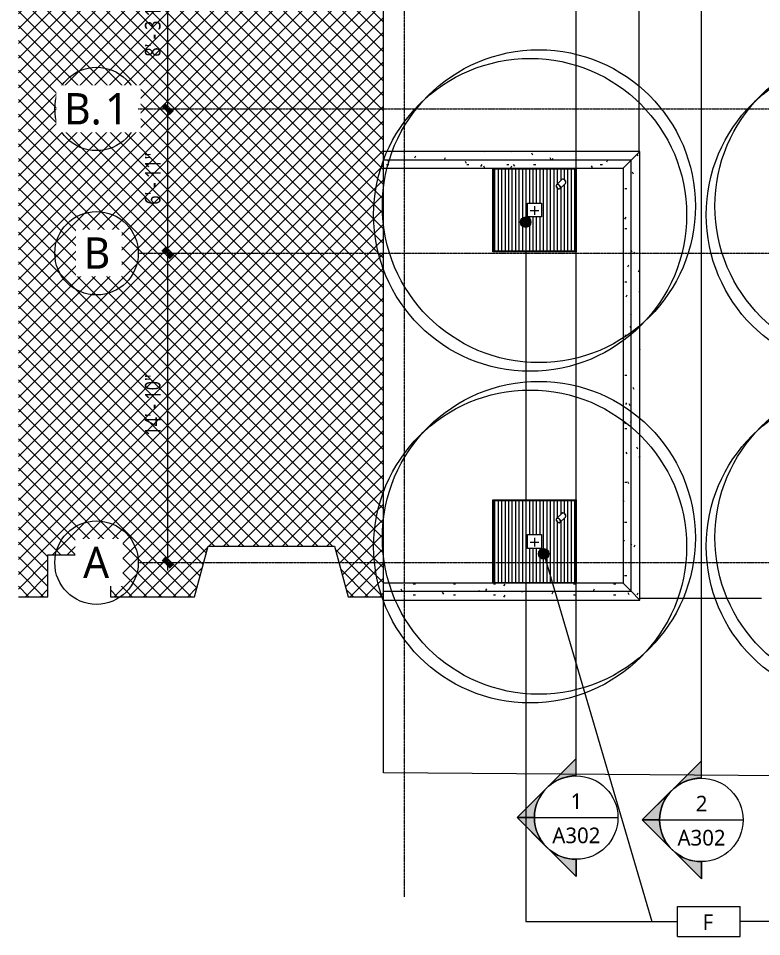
# Model space of a CAD drawing. Header units: inches. Extents: x -1548 to 1644, y -860 to 924.
# Drawn here: x -1548 to -1121, y -546 to -17 of the extents above; entities that cross this region are included whole.
import ezdxf

# ---------------------------------------------------------------- set-up
doc = ezdxf.new("R2010")
doc.units = ezdxf.units.IN
doc.header["$MEASUREMENT"] = 0
doc.linetypes.add('Grid Line', pattern=[0.875, 0.5, -0.125, 0.125, -0.125])
for name, color, linetype, lineweight in [('A-ANNO-DIMS', 211, 'Continuous', 9), ('A-ANNO-DIMS-96', 211, 'Continuous', 9), ('A-FLOR', 192, 'Continuous', 13), ('A-WALL', 113, 'Continuous', 13), ('A-WALL-PATT', 111, 'Continuous', 13), ('E-LITE-EQPM', 33, 'Continuous', 9), ('G-ANNO-SYMB', 111, 'Continuous', 9), ('L-PLNT', 71, 'Continuous', 9), ('L-PLNT-IDEN', 3, 'Continuous', 9), ('L-SITE', 91, 'Continuous', 9), ('S-GRID', 1, 'Continuous', 9), ('S-GRID-IDEN', 1, 'Continuous', 9)]:
    doc.layers.add(name, color=color, linetype=linetype, lineweight=lineweight)
doc.styles.add('Trebuchet MS', font='trebuc.ttf', dxfattribs={"width": 0.8, "height": 9})
doc.styles.add('Trebuchet MS_1', font='trebuc.ttf', dxfattribs={"height": 9})
doc.styles.add('Trebuchet MS_2', font='trebuc.ttf', dxfattribs={"height": 18})
doc.dimstyles.new('Linear_-_3_32__Trebuchet_MS', dxfattribs={"dimscale": 12, "dimtxt": 9.278558, "dimasz": 0.375, "dimexe": 0.5, "dimexo": 0.5, "dimgap": 0.125, "dimtad": 1, "dimdec": 4, "dimrnd": 0.0625, "dimzin": 3, "dimdsep": 46, "dimlunit": 4, "dimtxsty": 'Trebuchet MS', "dimblk1": 'OBLIQUE', "dimblk2": 'OBLIQUE', "dimsah": 1, "dimcen": 0.09, "dimdle": 0.375, "dimazin": 0, "dimtfac": 1, "dimtdec": 4, "dimtix": 1, "dimtmove": 0, "dimatfit": 3, "dimfxl": 1, "dimtvp": 1, "dimfrac": 2, "dimtolj": 1, "dimtzin": 0, "dimarcsym": 2})
pattern_1 = [(180, (35.63, -180), (-2e-16, -2), [])]

# ---------------------------------------------------------------- blocks, each defined once
blk = doc.blocks.new('Lighting-Exterior-Spot - Lighting-Exterior-Spot-1524829-L1')
at = {"layer": 'E-LITE-EQPM', "color": 7}
for p, q in [((-1.5, 4.33), (-1.5, 4.24)), ((-1.5, 4.24), (-1.5, 0)), ((1.5, 4.24), (1.5, 4.33)), ((1.5, 0), (1.5, 4.24))]:
    blk.add_line(p, q, dxfattribs=at)
for centre, major_axis, start_param, end_param in [((0, 4.33), (1.5, 0), 0, 3.141593), ((0, 4.24), (1.5, 0), 0, 3.141593), ((0, 4.24), (1.5, 0), 1.570796, 3.141593), ((0, 4.24), (1.5, 0), 0, 1.570796), ((0, 0), (1.5, 0), 1.570796, 4.712389), ((0, 0), (1.37, 0), 1.570796, 4.712389), ((0, 0), (1.5, 0), 4.712389, 7.853982), ((0, 0), (1.37, 0), 4.712389, 7.853982)]:
    blk.add_ellipse(centre, major_axis=major_axis, ratio=0.707107, start_param=start_param, end_param=end_param, dxfattribs=at)
blk = doc.blocks.new('Snowdon Towers Sample Electrical_rvt-1-L1')
at = {"layer": 'E-LITE-EQPM', "lineweight": 9, "rotation": 315.0000000000002}
for p in [(-1237.53, -114.24), (-1237.53, -306.23)]:
    blk.add_blockref('Lighting-Exterior-Spot - Lighting-Exterior-Spot-1524829-L1', p, dxfattribs=at)
blk = doc.blocks.new('Block 31 - Block 31-1273557-L1')
at = {"layer": 'L-SITE'}
h = blk.add_hatch(dxfattribs=at)
h.set_pattern_fill('FP_32', color=9, style=0, pattern_type=2)
h.set_pattern_definition([(45, (1482, -81.9), (-4.24264, 4.24264), []), (135, (1482, -81.9), (-4.24264, -4.24264), [])])
h.paths.add_polyline_path([(144, -432), (144, 432), (-66.06, 432), (-66.06, -432), (-49.04, -432), (-49.04, -408), (-13.04, -408), (-13.04, -432), (35.25, -432), (43.01, -403.02), (115.76, -403.02), (123.53, -432)])
at = {"layer": 'L-SITE', "color": 8, "lineweight": 20}
for p, q in [((144, -432), (144, -83.92)), ((35.25, -432), (43.01, -403.02)), ((43.01, -403.02), (115.76, -403.02)), ((115.76, -403.02), (123.53, -432)), ((-49.04, -432), (-49.04, -408)), ((-49.04, -408), (-13.04, -408)), ((-13.04, -408), (-13.04, -432)), ((-66.06, -432), (-49.04, -432)), ((-13.04, -432), (35.25, -432)), ((123.53, -432), (144, -432))]:
    blk.add_line(p, q, dxfattribs=at)
blk = doc.blocks.new('Snowdon Towers Sample Site_rvt-1-L1')
at = {"layer": 'A-FLOR', "color": 10}
for p, q in [((-1338, -451.36), (-1338, -352)), ((-1166.6, -351), (-1120.63, -351)), ((-955.71, -454.21), (-1338, -451.36))]:
    blk.add_line(p, q, dxfattribs=at)
at = {"layer": 'L-SITE', "color": 10, "lineweight": 13}
blk.add_blockref('Block 31 - Block 31-1273557-L1', (-1482, 81.9), dxfattribs=at)
blk = doc.blocks.new('Tree - Honey-Locust - 15_ Canopy-2485271-L1')
at = {"layer": 'L-PLNT'}
for p, q in [((-2.5, 0), (2.5, 0)), ((0, 2.5), (0, -2.5))]:
    blk.add_line(p, q, dxfattribs=at)
blk.add_circle((2.5, 2.5), 90, dxfattribs=at)
at = {"layer": 'L-PLNT', "lineweight": 20}
blk.add_circle((-2.5, -2.5), 90, dxfattribs=at)
blk = doc.blocks.new('Tree Grate - Tree Grate-V37-L1')
at = {"layer": 'L-SITE'}
h = blk.add_hatch(dxfattribs=at)
h.set_pattern_fill('FP_5', color=256, style=0, pattern_type=2)
h.set_pattern_definition(pattern_1)
h.paths.add_polyline_path([(-23.5, 23.5), (-23.5, -23.5), (23.5, -23.5), (23.5, 23.5), (3.38, 23.5)])
h.paths.add_polyline_path([(-4, -4), (-4, 4), (4, 4), (4, -4), (3.38, -4)])
h.paths.add_polyline_path([(10.85, -14.26), (10.87, -13.92), (11.06, -13.42), (11.23, -13.17), (11.46, -12.92), (11.85, -12.64), (12.04, -12.53), (12.43, -12.43), (12.69, -12.42), (13.04, -12.54), (13.36, -12.81), (16.32, -15.83), (16.44, -16.02), (16.5, -16.24), (16.44, -16.73), (16.32, -17.01), (16.14, -17.3), (15.83, -17.64), (15.45, -17.89), (15.15, -18.01), (14.92, -18.06), (14.6, -18.06), (14.38, -18), (14.17, -17.84), (13.93, -17.62), (10.96, -14.6), (10.91, -14.48)])
for p, q in [((23.5, 23.5), (-23.5, 23.5)), ((-23.5, 23.5), (-23.5, -23.5)), ((23.5, -23.5), (23.5, 23.5)), ((-4, -4), (-4, 4)), ((-4, 4), (4, 4)), ((4, 4), (4, -4)), ((4, -4), (-4, -4)), ((-23.5, -23.5), (23.5, -23.5))]:
    blk.add_line(p, q, dxfattribs=at)
blk = doc.blocks.new('Tree Grate - Tree Grate-V38-L1')
at = {"layer": 'L-SITE'}
h = blk.add_hatch(dxfattribs=at)
h.set_pattern_fill('FP_5', color=256, style=0, pattern_type=2)
h.set_pattern_definition(pattern_1)
h.paths.add_polyline_path([(-23.5, -23.5), (23.5, -23.5), (23.5, 23.5), (-23.5, 23.5), (-23.5, 6.55)])
h.paths.add_polyline_path([(-4, -4), (-4, 4), (4, 4), (4, -4)])
h.paths.add_polyline_path([(12.09, -14.26), (12.11, -13.92), (12.3, -13.42), (12.47, -13.17), (12.82, -12.82), (13.08, -12.64), (13.28, -12.53), (13.64, -12.44), (13.93, -12.42), (14.28, -12.54), (14.6, -12.81), (17.56, -15.83), (17.68, -16.02), (17.74, -16.24), (17.68, -16.73), (17.56, -17.01), (17.35, -17.35), (17.06, -17.64), (16.69, -17.89), (16.39, -18.01), (16.16, -18.06), (15.81, -18.05), (15.61, -18), (15.41, -17.84), (15.16, -17.62), (12.2, -14.6), (12.15, -14.48)])
for p, q in [((23.5, 23.5), (-23.5, 23.5)), ((-23.5, 23.5), (-23.5, -23.5)), ((23.5, -23.5), (23.5, 23.5)), ((-4, -4), (-4, 4)), ((-4, 4), (4, 4)), ((4, 4), (4, -4)), ((4, -4), (-4, -4)), ((-23.5, -23.5), (23.5, -23.5))]:
    blk.add_line(p, q, dxfattribs=at)
blk = doc.blocks.new('Basic Wall _ Retaining - Split Face CMU - ___-1457058-L1')
at = {"layer": 'A-WALL-PATT', "lineweight": 9}
h = blk.add_hatch(dxfattribs=at)
h.set_pattern_fill('FP_14', color=256, style=0, pattern_type=2)
h.set_pattern_definition([(0, (-94.593, 0), (29.424, 7.68), [1.214, -20.855, 1.214, -20.855, -117.698]), (0, (-94.593, 0), (29.424, 7.68), [-44.137, 1.214, -42.923, 1.214, -20.855, -51.493]), (0, (-94.593, 0), (29.424, 7.68), [-110.342, 1.214, -13.498, 1.214, -35.567]), (118.943, (-83.559, 3.84), (-21.082817, 22.76444), [1.254, -21.547, 1.254, -21.547, -121.605]), (118.943, (-83.559, 3.84), (-21.082817, 22.76444), [-45.602, 1.254, -44.348, 1.254, -21.547, -53.202]), (118.943, (-83.559, 3.84), (-21.082817, 22.76444), [-114.005, 1.254, -13.947, 1.254, -36.748]), (241.057, (-79.881, 19.2), (-8.342143, -30.44436), [1.254, -21.547, 1.254, -21.547, -121.605]), (241.057, (-79.881, 19.2), (-8.342143, -30.44436), [-45.602, 1.254, -44.348, 1.254, -21.547, -53.202]), (241.057, (-79.881, 19.2), (-8.342143, -30.44436), [-114.005, 1.254, -13.947, 1.254, -36.748])])
h.paths.add_polyline_path([(-1190.625, -352), (-1190.625, -94), (-1195.625, -99), (-1195.625, -347)])
h = blk.add_hatch(dxfattribs=at)
h.set_pattern_fill('FP_13', color=256, style=0, pattern_type=2)
h.set_pattern_definition([(0, (-118.196, 0), (29.222, 7.68), [1.205, -20.711, 1.205, -20.711, -116.886]), (0, (-118.196, 0), (29.222, 7.68), [-43.832, 1.205, -42.627, 1.205, -20.711, -51.138]), (0, (-118.196, 0), (29.222, 7.68), [-109.581, 1.205, -13.405, 1.205, -35.322]), (118.775, (-107.238, 3.84), (-20.937507, 22.764293), [1.252, -21.512, 1.252, -21.512, -121.409]), (118.775, (-107.238, 3.84), (-20.937507, 22.764293), [-45.528, 1.252, -44.276, 1.252, -21.512, -53.117]), (118.775, (-107.238, 3.84), (-20.937507, 22.764293), [-113.821, 1.252, -13.924, 1.252, -36.688]), (241.225, (-103.585, 19.2), (-8.284136, -30.44466), [1.252, -21.512, 1.252, -21.512, -121.409]), (241.225, (-103.585, 19.2), (-8.284136, -30.44466), [-45.528, 1.252, -44.276, 1.252, -21.512, -53.117]), (241.225, (-103.585, 19.2), (-8.284136, -30.44466), [-113.821, 1.252, -13.924, 1.252, -36.688])])
h.paths.add_polyline_path([(-1195.625, -347), (-1195.625, -99), (-1200.25, -103.625), (-1200.25, -342.375)])
at = {"layer": 'A-WALL'}
for p, q in [((-1195.625, -99), (-1190.625, -94)), ((-1190.625, -352), (-1190.625, -94)), ((-1200.25, -103.625), (-1195.625, -99)), ((-1195.625, -347), (-1195.625, -99)), ((-1200.25, -103.625), (-1200.25, -342.375)), ((-1195.625, -347), (-1200.25, -342.375)), ((-1190.625, -352), (-1195.625, -347))]:
    blk.add_line(p, q, dxfattribs=at)
blk = doc.blocks.new('Basic Wall _ Retaining - Split Face CMU - ___-1457060-L1')
at = {"layer": 'A-WALL-PATT', "lineweight": 9}
h = blk.add_hatch(dxfattribs=at)
h.set_pattern_fill('FP_16', color=256, style=0, pattern_type=2)
h.set_pattern_definition([(0, (0, -4.046), (30.72, 7.356), [1.267, -21.773, 1.267, -21.773, -122.88]), (0, (0, -4.046), (30.72, 7.356), [-46.08, 1.267, -44.813, 1.267, -21.773, -53.76]), (0, (0, -4.046), (30.72, 7.356), [-115.2, 1.267, -14.093, 1.267, -37.133]), (121.08, (11.52, -0.368), (-22.01085, 21.80431), [1.227, -21.088, 1.227, -21.088, -119.014]), (121.08, (11.52, -0.368), (-22.01085, 21.80431), [-44.63, 1.227, -43.403, 1.227, -21.088, -52.069]), (121.08, (11.52, -0.368), (-22.01085, 21.80431), [-111.576, 1.227, -13.649, 1.227, -35.965]), (238.92, (15.36, 14.344), (-8.70871, -29.160303), [1.227, -21.088, 1.227, -21.088, -119.014]), (238.92, (15.36, 14.344), (-8.70871, -29.160303), [-44.63, 1.227, -43.403, 1.227, -21.088, -52.069]), (238.92, (15.36, 14.344), (-8.70871, -29.160303), [-111.576, 1.227, -13.649, 1.227, -35.965])])
h.paths.add_polyline_path([(-1338, -99), (-1195.62, -99), (-1190.62, -94), (-1338, -94)])
h = blk.add_hatch(dxfattribs=at)
h.set_pattern_fill('FP_15', color=256, style=0, pattern_type=2)
h.set_pattern_definition([(0, (0, -13.824), (30.72, 7.305), [1.267, -21.773, 1.267, -21.773, -122.88]), (0, (0, -13.824), (30.72, 7.305), [-46.08, 1.267, -44.813, 1.267, -21.773, -53.76]), (0, (0, -13.824), (30.72, 7.305), [-115.2, 1.267, -14.093, 1.267, -37.133]), (121.256, (11.52, -10.171), (-22.011276, 21.654097), [1.221, -20.981, 1.221, -20.981, -118.413]), (121.256, (11.52, -10.171), (-22.011276, 21.654097), [-44.405, 1.221, -43.184, 1.221, -20.981, -51.806]), (121.256, (11.52, -10.171), (-22.011276, 21.654097), [-111.012, 1.221, -13.581, 1.221, -35.783]), (238.744, (15.36, 4.439), (-8.709033, -28.959453), [1.221, -20.981, 1.221, -20.981, -118.413]), (238.744, (15.36, 4.439), (-8.709033, -28.959453), [-44.405, 1.221, -43.184, 1.221, -20.981, -51.806]), (238.744, (15.36, 4.439), (-8.709033, -28.959453), [-111.012, 1.221, -13.581, 1.221, -35.783])])
h.paths.add_polyline_path([(-1257.8, -103.63), (-1200.25, -103.63), (-1195.62, -99), (-1338, -99), (-1338, -103.63)])
at = {"layer": 'A-WALL'}
for p, q in [((-1190.62, -94), (-1338, -94)), ((-1190.62, -94), (-1195.62, -99)), ((-1195.62, -99), (-1338, -99)), ((-1195.62, -99), (-1200.25, -103.63)), ((-1338, -103.63), (-1200.25, -103.63))]:
    blk.add_line(p, q, dxfattribs=at)
blk = doc.blocks.new('Basic Wall _ Retaining - Split Face CMU - ___-2133963-L1')
at = {"layer": 'A-WALL-PATT', "lineweight": 9}
h = blk.add_hatch(dxfattribs=at)
h.set_pattern_fill('FP_29', color=256, style=0, pattern_type=2)
h.set_pattern_definition([(0, (0, -28.624), (30.72, 7.305), [1.267, -21.773, 1.267, -21.773, -122.88]), (0, (0, -28.624), (30.72, 7.305), [-46.08, 1.267, -44.813, 1.267, -21.773, -53.76]), (0, (0, -28.624), (30.72, 7.305), [-115.2, 1.267, -14.093, 1.267, -37.133]), (121.256, (11.52, -24.971), (-22.011276, 21.654097), [1.221, -20.981, 1.221, -20.981, -118.413]), (121.256, (11.52, -24.971), (-22.011276, 21.654097), [-44.405, 1.221, -43.184, 1.221, -20.981, -51.806]), (121.256, (11.52, -24.971), (-22.011276, 21.654097), [-111.012, 1.221, -13.581, 1.221, -35.783]), (238.744, (15.36, -10.36), (-8.709033, -28.959453), [1.221, -20.981, 1.221, -20.981, -118.413]), (238.744, (15.36, -10.36), (-8.709033, -28.959453), [-44.405, 1.221, -43.184, 1.221, -20.981, -51.806]), (238.744, (15.36, -10.36), (-8.709033, -28.959453), [-111.012, 1.221, -13.581, 1.221, -35.783])])
h.paths.add_polyline_path([(-1195.62, -347), (-1200.25, -342.38), (-1338, -342.38), (-1338, -347), (-1200.25, -347)])
h = blk.add_hatch(dxfattribs=at)
h.set_pattern_fill('FP_30', color=256, style=0, pattern_type=2)
h.set_pattern_definition([(0, (0, -32.78), (30.72, 7.356), [1.267, -21.773, 1.267, -21.773, -122.88]), (0, (0, -32.78), (30.72, 7.356), [-46.08, 1.267, -44.813, 1.267, -21.773, -53.76]), (0, (0, -32.78), (30.72, 7.356), [-115.2, 1.267, -14.093, 1.267, -37.133]), (121.08, (11.52, -29.102), (-22.01085, 21.80431), [1.227, -21.088, 1.227, -21.088, -119.014]), (121.08, (11.52, -29.102), (-22.01085, 21.80431), [-44.63, 1.227, -43.403, 1.227, -21.088, -52.069]), (121.08, (11.52, -29.102), (-22.01085, 21.80431), [-111.576, 1.227, -13.649, 1.227, -35.965]), (238.92, (15.36, -14.39), (-8.70871, -29.160303), [1.227, -21.088, 1.227, -21.088, -119.014]), (238.92, (15.36, -14.39), (-8.70871, -29.160303), [-44.63, 1.227, -43.403, 1.227, -21.088, -52.069]), (238.92, (15.36, -14.39), (-8.70871, -29.160303), [-111.576, 1.227, -13.649, 1.227, -35.965])])
h.paths.add_polyline_path([(-1190.62, -352), (-1195.62, -347), (-1338, -347), (-1338, -352)])
at = {"layer": 'A-WALL'}
for p, q in [((-1200.25, -342.38), (-1338, -342.38)), ((-1200.25, -342.38), (-1195.62, -347)), ((-1338, -347), (-1195.62, -347)), ((-1195.62, -347), (-1190.62, -352)), ((-1338, -352), (-1338, -350.1)), ((-1338, -352), (-1190.62, -352))]:
    blk.add_line(p, q, dxfattribs=at)
blk = doc.blocks.new('Grid - Grid Head - Circle-50561-L1')
at = {"layer": 'S-GRID-IDEN'}
blk.add_circle((0, 0), 0.25, dxfattribs=at)
blk = doc.blocks.new('Section - Section Head - Filled-22785-L1')
at = {"layer": 'G-ANNO-SYMB'}
h = blk.add_hatch(color=256, dxfattribs=at)
edge = h.paths.add_edge_path()
edge.add_line((-0.4268, 0.1768), (-0.25, 0.3536))
edge.add_line((-0.25, 0.3536), (-0.25, 0.25))
edge.add_arc((-0.25, 0), 0.25, 90, 135)
h = blk.add_hatch(color=256, dxfattribs=at)
edge = h.paths.add_edge_path()
edge.add_arc((-0.25, 0), 0.25, 45, 90)
edge.add_line((-0.25, 0.25), (-0.25, 0.3536))
edge.add_line((-0.25, 0.3536), (-0.0732, 0.1768))
h = blk.add_hatch(color=256, dxfattribs=at)
edge = h.paths.add_edge_path()
edge.add_arc((-0.25, 0), 0.2503, 137.9216, 180)
edge.add_line((-0.5003, 0), (-0.6036, 0))
edge.add_line((-0.6036, 0), (-0.4358, 0.1678))
h = blk.add_hatch(color=256, dxfattribs=at)
edge = h.paths.add_edge_path()
edge.add_line((-0.0642, 0.1678), (0.1036, 0))
edge.add_line((0.1036, 0), (0.0003, 0))
edge.add_arc((-0.25, 0), 0.2503, 0, 42.0784)
for p, q in [((-0.25, 0.3536), (-0.6036, 0)), ((-0.25, 0.3536), (-0.4268, 0.1768)), ((-0.25, 0.3536), (0.1036, 0)), ((-0.25, 0.25), (-0.25, 0.3536)), ((-0.0732, 0.1768), (-0.25, 0.3536)), ((-0.25, 0.3536), (-0.25, 0.25)), ((-0.4358, 0.1678), (-0.6036, 0)), ((0.1036, 0), (-0.0642, 0.1678)), ((-0.5, 0), (-0.6036, 0)), ((-0.6036, 0), (-0.5003, 0)), ((0.0003, 0), (0.1036, 0)), ((0, 0), (0.1036, 0))]:
    blk.add_line(p, q, dxfattribs=at)
blk.add_circle((-0.25, 0), 0.25, dxfattribs=at)
for radius, start, end in [(0.25, 90, 135), (0.25, 45, 90), (0.2503, 137.9216, 180), (0.2503, 0, 42.0784)]:
    blk.add_arc((-0.25, 0), radius, start, end, dxfattribs=at)
blk = doc.blocks.new('DIMBLOCK45-L1')
at = {"layer": 'A-ANNO-DIMS-96', "lineweight": 70}
for p, q in [((-1462.29, 30), (-1464.54, 32.25)), ((-1462.29, 30), (-1460.04, 27.75)), ((-1462.29, -69.5), (-1464.54, -67.25)), ((-1462.29, -69.5), (-1460.04, -71.75))]:
    blk.add_line(p, q, dxfattribs=at)
at = {"layer": 'A-ANNO-DIMS-96'}
for p, q in [((-1462.29, 30), (-1465.11, 30)), ((-1462.29, 30), (-1462.29, -69.5)), ((-1462.29, 30), (-1456.29, 30)), ((-1462.29, -69.5), (-1465.11, -69.5)), ((-1462.29, -69.5), (-1456.29, -69.5))]:
    blk.add_line(p, q, dxfattribs=at)
at = {"layer": 'A-ANNO-DIMS-96', "color": 0, "insert": (-1475.31, -39.41), "char_height": 9, "width": 47.1791, "attachment_point": 1, "rotation": 90, "line_spacing_factor": 1.048425, "style": 'Trebuchet MS'}
blk.add_mtext('8\' - 3 1/2"', dxfattribs=at)
blk = doc.blocks.new('_Oblique')
at = {"color": 0, "linetype": 'ByBlock', "lineweight": -2}
blk.add_line((-0.5, -0.5), (0.5, 0.5), dxfattribs=at)
blk = doc.blocks.new('DIMBLOCK46-L1')
at = {"layer": 'A-ANNO-DIMS-96', "lineweight": 70}
for p, q in [((-1462.29, -69.5), (-1464.54, -67.25)), ((-1462.29, -69.5), (-1460.04, -71.75)), ((-1462.29, -152.5), (-1464.54, -150.25)), ((-1462.29, -152.5), (-1460.04, -154.75))]:
    blk.add_line(p, q, dxfattribs=at)
at = {"layer": 'A-ANNO-DIMS-96'}
for p, q in [((-1462.29, -69.5), (-1465.11, -69.5)), ((-1462.29, -69.5), (-1462.29, -152.5)), ((-1462.29, -69.5), (-1456.29, -69.5)), ((-1462.29, -152.5), (-1465.11, -152.5)), ((-1462.29, -152.5), (-1456.29, -152.5))]:
    blk.add_line(p, q, dxfattribs=at)
at = {"layer": 'A-ANNO-DIMS-96', "color": 0, "insert": (-1475.31, -124.6), "char_height": 9, "width": 32.6479, "attachment_point": 1, "rotation": 90, "line_spacing_factor": 1.048425, "style": 'Trebuchet MS'}
blk.add_mtext('6\' - 11"', dxfattribs=at)
blk = doc.blocks.new('DIMBLOCK47-L1')
at = {"layer": 'A-ANNO-DIMS-96'}
for p, q in [((-1462.29, -152.5), (-1465.11, -152.5)), ((-1462.29, -152.5), (-1462.29, -335)), ((-1462.29, -152.5), (-1456.29, -152.5)), ((-1462.29, -330.5), (-1465.11, -330.5)), ((-1462.29, -330.5), (-1456.29, -330.5))]:
    blk.add_line(p, q, dxfattribs=at)
at = {"layer": 'A-ANNO-DIMS-96', "lineweight": 70}
for p, q in [((-1462.29, -152.5), (-1464.54, -150.25)), ((-1462.29, -152.5), (-1460.04, -154.75)), ((-1462.29, -330.5), (-1464.54, -328.25)), ((-1462.29, -330.5), (-1460.04, -332.75))]:
    blk.add_line(p, q, dxfattribs=at)
at = {"layer": 'A-ANNO-DIMS-96', "color": 0, "insert": (-1475.31, -257.46), "char_height": 9, "width": 38.3094, "attachment_point": 1, "rotation": 90, "line_spacing_factor": 1.048425, "style": 'Trebuchet MS'}
blk.add_mtext('14\' - 10"', dxfattribs=at)
blk = doc.blocks.new('Planting Tag - Boxed-2288901-L1')
at = {"layer": 'L-PLNT-IDEN'}
for p, q in [((-0.1875, 0.0938), (0.1875, 0.0938)), ((-0.1875, -0.0861), (-0.1875, 0.0938)), ((0.1875, -0.0861), (0.1875, 0.0938)), ((-0.1875, -0.0861), (0.1875, -0.0861))]:
    blk.add_line(p, q, dxfattribs=at)

msp = doc.modelspace()

# ---------------------------------------------------------------- hatches: boundary and pattern name
at = {"layer": 'L-PLNT-IDEN'}
h = msp.add_hatch(color=256, dxfattribs=at)
edge = h.paths.add_edge_path()
edge.add_arc((-1256.32298, -134.63288), 3, 0, 360)
h = msp.add_hatch(color=256, dxfattribs=at)
edge = h.paths.add_edge_path()
edge.add_arc((-1245.94606, -325.4572), 3, 0, 360)

# ---------------------------------------------------------------- linework, layer by layer
at = {"layer": 'A-FLOR'}
for p, q in [((-1191.00036, -94), (-1191.00036, 219.125)), ((-1275.25, -151.625), (-1275.25, -103.625)), ((-1227.25, -103.625), (-1227.25, -151.625)), ((-1227.25, -151.625), (-1275.25, -151.625)), ((-1275.25, -342.375), (-1275.25, -294.375)), ((-1275.25, -294.375), (-1227.25, -294.375)), ((-1227.25, -294.375), (-1227.25, -342.375)), ((-1190.625, -351), (-1166.60203, -351))]:
    msp.add_line(p, q, dxfattribs=at)
at = {"layer": 'G-ANNO-SYMB'}
for p, q in [((-1227.28888, -453.15975), (-1227.28888, 721.74026)), ((-1155.28888, -454.5), (-1155.28888, 721.5)), ((-1251.28888, -477.15975), (-1203.28888, -477.15975)), ((-1179.28888, -478.5), (-1131.28888, -478.5))]:
    msp.add_line(p, q, dxfattribs=at)
at = {"layer": 'L-PLNT-IDEN'}
for p, q in [((-1256.32298, -134.63288), (-1256.32298, -537.02119)), ((-1245.94606, -325.4572), (-1183.83729, -537.02119)), ((-1256.32298, -537.02119), (-1169, -537.02119)), ((-1183.83729, -537.02119), (-1169, -537.02119)), ((-963.50367, -537.02119), (-1133, -537.02119)), ((-1054.03173, -537.02119), (-1133, -537.02119)), ((-1059.97001, -537.02119), (-1133, -537.02119))]:
    msp.add_line(p, q, dxfattribs=at)
for centre in [(-1256.32298, -134.63288), (-1245.94606, -325.4572)]:
    msp.add_circle(centre, 3, dxfattribs=at)
at = {"layer": 'S-GRID', "linetype": 'Grid Line'}
for p, q in [((-1326, -522.73665), (-1326, 873.5494)), ((-1479.1199, -152.5), (1029.23722, -152.5)), ((-1479.1199, -330.5), (1029.23722, -330.5))]:
    msp.add_line(p, q, dxfattribs=at)

# ---------------------------------------------------------------- block references
at = {"lineweight": 5}
for name in ['Snowdon Towers Sample Site_rvt-1-L1', 'Snowdon Towers Sample Electrical_rvt-1-L1']:
    msp.add_blockref(name, (0, 0), dxfattribs=at)
at = {"layer": 'A-WALL'}
for name in ['Basic Wall _ Retaining - Split Face CMU - ___-1457060-L1', 'Basic Wall _ Retaining - Split Face CMU - ___-1457058-L1', 'Basic Wall _ Retaining - Split Face CMU - ___-2133963-L1']:
    msp.add_blockref(name, (0, 0), dxfattribs=at)
at = {"layer": 'G-ANNO-SYMB', "xscale": 95.99999999999994, "yscale": 95.99999999999994, "zscale": 95.99999999999994, "rotation": 89.99999999999991}
for p in [(-1227.28888, -453.15975), (-1155.28888, -454.5)]:
    msp.add_blockref('Section - Section Head - Filled-22785-L1', p, dxfattribs=at)
at = {"layer": 'L-PLNT', "lineweight": 20}
for p in [(-1251.25, -127.94489), (-1059.97001, -127.90749), (-1251.25, -318.70655), (-1059.97001, -318.59434)]:
    msp.add_blockref('Tree - Honey-Locust - 15_ Canopy-2485271-L1', p, dxfattribs=at)
at = {"layer": 'L-PLNT-IDEN', "xscale": 95.99999999999994, "yscale": 95.99999999999994, "zscale": 95.99999999999994}
msp.add_blockref('Planting Tag - Boxed-2288901-L1', (-1151, -537.38758), dxfattribs=at)
at = {"layer": 'L-SITE', "rotation": 89.99999999999982}
for name, p in [('Tree Grate - Tree Grate-V38-L1', (-1251.25, -127.625)), ('Tree Grate - Tree Grate-V37-L1', (-1251.25, -318.375))]:
    msp.add_blockref(name, p, dxfattribs=at)
at = {"layer": 'S-GRID-IDEN', "xscale": 95.99999999999994, "yscale": 95.99999999999994, "zscale": 95.99999999999994, "rotation": 269.9999999999997}
for p in [(-1503.1199, -69.5), (-1503.1199, -152.5), (-1503.1199, -330.5)]:
    msp.add_blockref('Grid - Grid Head - Circle-50561-L1', p, dxfattribs=at)

# ---------------------------------------------------------------- texts
at = {"layer": 'G-ANNO-SYMB', "char_height": 9, "attachment_point": 1, "style": 'Trebuchet MS_1'}
for s, insert, width in [('1', (-1230.47758, -463.26411), 8.181), ('2', (-1158.47758, -464.60436), 8.181), ('A', (-1240.98466, -482.90035), 9.09), ('302', (-1233.48466, -482.90035), 24.543), ('A', (-1168.98466, -484.2406), 9.09), ('302', (-1161.48466, -484.2406), 24.543)]:
    msp.add_mtext(s, dxfattribs=dict(at, insert=insert, width=width))
at = {"layer": 'L-PLNT-IDEN', "insert": (-1154.52858, -532.77899), "char_height": 9, "width": 8.181, "attachment_point": 1, "style": 'Trebuchet MS_1'}
msp.add_mtext('F', dxfattribs=at)

# ---------------------------------------------------------------- dimensions: what is measured, and where the dimension line sits
at = {"layer": 'A-ANNO-DIMS'}
dim = msp.add_linear_dim(base=(-1462.29416, -330.5), p1=(-1459.11218, -152.5), p2=(-1459.11218, -330.5), angle=90, dimstyle='Linear_-_3_32__Trebuchet_MS', override={"dimpost": '<>', "dimfxl": 178}, dxfattribs=at)
dim.commit()
dim.dimension.update_dxf_attribs({"geometry": 'DIMBLOCK47-L1', "text_midpoint": (-1468.37295, -241.5)})

# ---------------------------------------------------------------- next in the draw order: texts
at = {"layer": 'S-GRID-IDEN', "char_height": 18, "attachment_point": 1, "style": 'Trebuchet MS_2', "bg_fill": 3, "box_fill_scale": 1.25, "bg_fill_color": 9, "bg_fill_true_color": 13158600, "bg_fill_transparency": 0}
for s, insert, width in [('B.', (-1521.71818, -60.37137), 28.482), ('B', (-1510.47408, -143.37137), 17.271), ('A', (-1510.83314, -321.37137), 18.18)]:
    msp.add_mtext(s, dxfattribs=dict(at, insert=insert, width=width))

# ---------------------------------------------------------------- next in the draw order: texts
at = {"layer": 'S-GRID-IDEN', "insert": (-1498.21818, -60.37137), "char_height": 18, "width": 16.059, "attachment_point": 1, "style": 'Trebuchet MS_2', "bg_fill": 3, "box_fill_scale": 1.25, "bg_fill_color": 9, "bg_fill_true_color": 13158600, "bg_fill_transparency": 0}
msp.add_mtext('1', dxfattribs=at)

# ---------------------------------------------------------------- next in the draw order: linework, layer by layer
at = {"layer": 'S-GRID', "linetype": 'Grid Line'}
msp.add_line((-1479.1199, -69.5), (1029.23722, -69.5), dxfattribs=at)

# ---------------------------------------------------------------- next in the draw order: dimensions: what is measured, and where the dimension line sits
at = {"layer": 'A-ANNO-DIMS'}
for base, p1, p2, override, picture, middle in [((-1462.29416, -69.5), (-1459.11218, 30), (-1459.11218, -69.5), {"dimpost": '<>', "dimfxl": 99.5}, 'DIMBLOCK45-L1', (-1468.37295, -19.75)), ((-1462.29416, -152.5), (-1459.11218, -69.5), (-1459.11218, -152.5), {"dimpost": '<>', "dimfxl": 83}, 'DIMBLOCK46-L1', (-1468.3881, -111))]:
    dim = msp.add_linear_dim(base=base, p1=p1, p2=p2, angle=90, dimstyle='Linear_-_3_32__Trebuchet_MS', override=override, dxfattribs=at)
    dim.commit()
    dim.dimension.update_dxf_attribs({"geometry": picture, "text_midpoint": middle})

doc.saveas('drawing.dxf')
